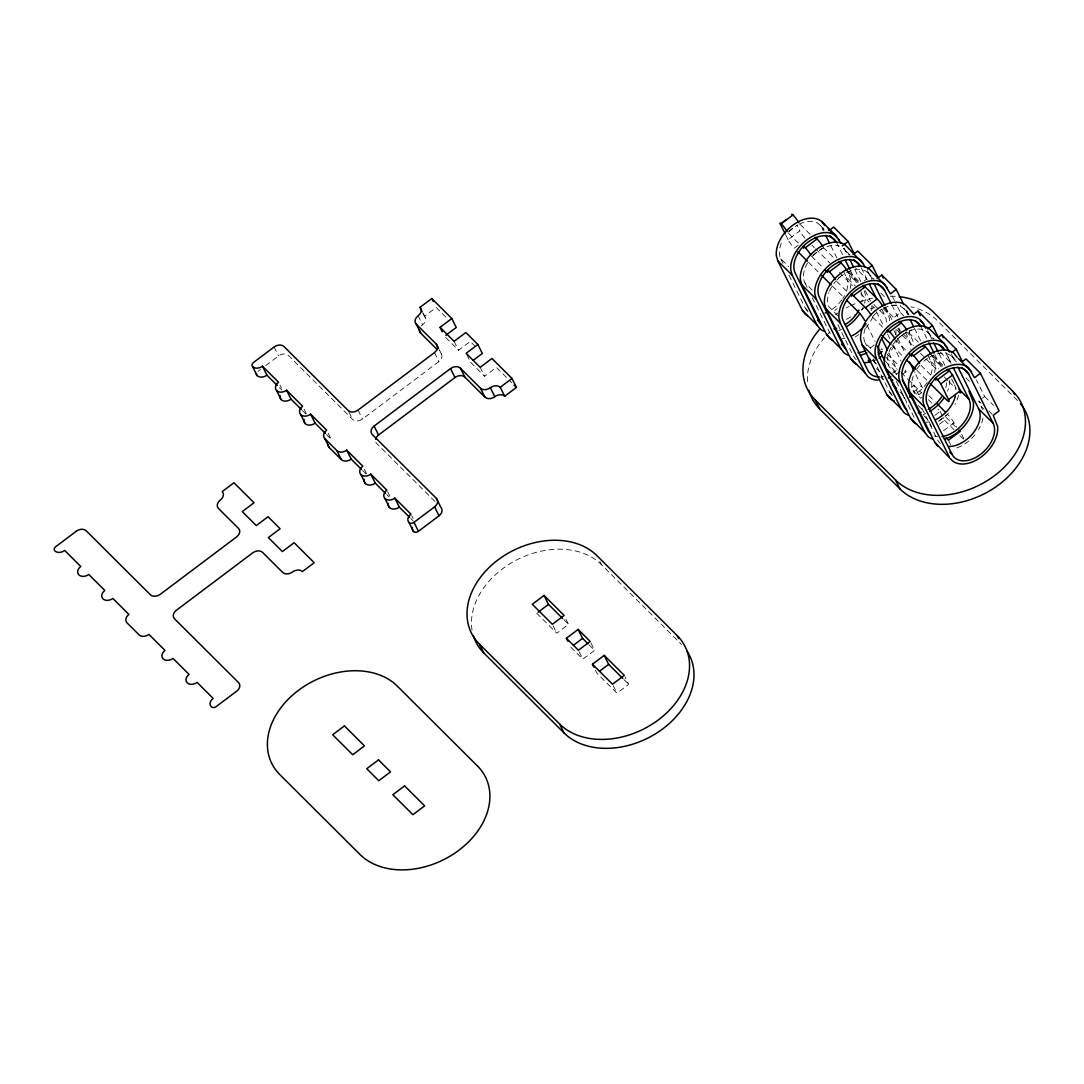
<?xml version="1.0" encoding="UTF-8"?>
<svg xmlns="http://www.w3.org/2000/svg" width="1084" height="1084" viewBox="0 0 1084 1084"><rect width="100%" height="100%" fill="white"/><g stroke="black" fill="none" stroke-linecap="round" stroke-linejoin="round"><path stroke-width="0.75" stroke-dasharray="5 3.75" d="M257.992 371.406L260.553 369.468M265.702 365.606L278.547 355.931A7.452 5.528 -26.4 0 1 288.439 355.498L352.625 419.454A7.452 5.528 -26.4 0 0 362.517 419.034L438.912 361.555A7.452 5.528 -26.4 0 0 440.768 353.14L439.291 350.159M421.202 326.013A7.452 5.528 -26.4 0 1 422.584 324.739A7.452 5.528 -26.4 0 0 424.44 316.311L436.202 307.477L446.811 318.059M445.673 337.463L458.546 350.295L470.293 341.446L477.949 349.075M470.578 362.286L484.616 376.27L496.377 367.435L511.716 382.72M788.745 231.285L793.976 227.355M798.244 245.228L794.328 248.168A7.452 1.22 53 0 1 788.095 239.7L799.843 230.851L797.025 225.16M812.824 255.268L821.957 248.385M838.189 278.263L844.721 273.358M864.436 280.837L866.78 279.062L855.669 267.992M861.13 310.159L863.731 308.195M894.598 317.07L900.479 312.639L895.249 302.111M898.365 338.222L906.21 332.327M911.4 329.685L909.042 331.46L913.46 342.503A29.851 19.404 -45.1 0 1 913.568 345.457M870.398 361.758L874.314 358.818M896.102 374.332L900.018 371.392M536.729 613.232L556.783 633.219L568.544 624.37L564.845 616.918M903.175 373.912L905.912 371.853M923.744 361.229L930.275 356.311M911.441 387.34L914.056 385.376L918.5 394.332L921.779 397.598M913.595 391.839L921.427 385.945L914.76 372.517M570.834 647.202L582.867 659.194L594.615 650.359L590.916 642.893M934.909 415.294L940.126 411.364L937.796 409.034M938.581 421.283L947.728 414.4A7.452 1.22 53 0 1 953.961 422.868A7.452 1.22 53 0 0 956.698 427.204M939.354 424.237L944.571 420.307L943.094 417.326M982.294 398.275L984.638 396.514L976.427 379.969M943.514 430.727L953.961 422.868M595.428 670.21L596.905 673.191L616.959 693.177L628.72 684.329L625.007 676.877M1017.524 400.511L937.294 320.566A74.539 55.311 -26.4 0 0 911.021 306.84M820.371 225.472L824.816 229.903M849.991 254.984L843.325 248.344A26.084 16.965 -45.1 0 1 846.035 251.867L849.368 255.201M867.403 272.328L874.056 278.967M903.582 308.384L909.137 313.913M927.335 332.043L934.001 338.696M951.562 356.189L957.118 361.731M799.22 224.225A26.084 16.965 -45.1 0 1 821.97 227.884L824.192 230.106M873.447 279.184L870.113 275.851A26.084 16.965 -45.1 0 0 841.767 275.661M883.541 308.249A26.084 16.965 -45.1 0 1 906.292 311.907L908.514 314.13M901.698 335.39A26.084 16.965 -45.1 0 1 930.045 335.579L933.378 338.899M956.494 361.934L954.272 359.725A26.084 16.965 -45.1 0 0 925.926 359.522M880.858 293.087L885.303 297.517M900.479 312.639L903.812 315.959M939.991 352.015L951.102 363.086L945.885 352.557M965.966 377.896L970.41 382.327M984.638 396.514L993.527 405.362M848.691 271.312L859.788 282.382M933.012 355.335L943.012 365.294M980.993 403.14L978.771 400.931L982.456 409.427M988.771 410.89L992.09 414.21M800.344 224.564L810.656 234.849M823.271 247.409L834.734 258.832M848.487 272.531L858.799 282.816M883.446 307.368L894.896 318.791M908.663 332.49L918.975 342.774M932.728 356.473L943.039 366.758M846.469 269.103L849.422 275.065L857.2 282.816M883.487 309.008L887.931 313.439L889.395 318.52A29.851 19.404 -45.1 0 1 889.395 323.032M906.454 331.894L912.01 337.422M930.79 353.127L933.744 359.089L941.522 366.839M981.725 406.893L983.947 409.102M843.447 271.163L846.414 277.125L855.303 285.986M873.812 304.428L884.923 315.498A26.084 16.965 -45.1 0 1 886.062 325.403M897.891 328.411L902.335 332.842M903.446 333.953L909.002 339.482A26.084 16.965 -45.1 0 1 910.126 349.387M927.769 355.186L930.736 361.148L938.514 368.899M812.024 245.255L814.396 247.626M815.588 248.805L829.856 263.019M839.355 272.49L852.431 285.526M860.75 293.805L869.083 302.097M896.712 329.644L901.468 334.373M902.66 335.566L912.159 345.037M920.479 353.33L925.235 358.059M926.427 359.251L937.132 369.901M944.259 377.015L947.822 380.565M949.015 381.758L956.142 388.858M788.596 233.412L798.908 243.683M811.51 256.244L822.973 267.667M836.726 281.379L847.051 291.65M872.837 317.355L883.148 327.625M895.763 340.186L906.075 350.471M920.98 365.322L931.291 375.592M808.596 262.382L818.095 271.854M832.363 286.068L843.054 296.731M892.091 345.593L902.782 356.243M917.05 370.457L927.755 381.121M887.078 353.967L898.88 365.728M928.839 395.592L934.747 401.473M885.858 357.273L896.482 367.855M901.183 372.557L921.712 393.004M928.432 399.698L933.107 404.359M946.034 417.245L955.465 426.649M885.587 361.528L897.376 373.289M944.571 420.307L954.015 429.711M959.909 435.592L964.638 440.294L961.671 434.332M781.361 243.222A26.084 16.965 -45.1 0 0 780.832 258.846L788.61 266.583M807.58 262.911A26.084 16.965 -45.1 0 0 804.911 282.829L812.688 290.566M837.864 315.661L828.975 306.813A26.084 16.965 -45.1 0 1 828.948 292.626M865.14 328.682A26.084 16.965 -45.1 0 0 865.168 342.856L872.932 350.606M896.685 374.278L888.907 366.527A26.084 16.965 -45.1 0 1 900.641 336.216M911.82 382.137A26.084 16.965 -45.1 0 0 913.135 390.674L920.912 398.411M872.959 360.457L876.509 363.994M918.27 405.606L924.178 411.486M876.468 368.479L881.184 373.181M899.964 391.893L905.587 397.489M923.704 415.538L928.378 420.199L932.823 429.156M880.913 377.422L883.27 379.779M788.989 275.255L805.276 308.073L807.499 310.295M873.311 359.278L889.598 392.096L891.82 394.319M599.886 561.607L601.376 564.588L681.606 644.533M563.829 619.669L568.544 624.37M589.14 644.899L594.615 650.359M623.991 679.627L628.72 684.329M434.941 501.472L376.69 443.437A7.452 5.528 -26.4 0 1 375.606 441.581M279.55 387.747L281.84 390.037M302.477 410.592L305.905 414.02M326.541 434.576L331.121 439.142A7.452 5.528 -26.4 0 0 329.739 440.429M362.652 470.551L366.08 473.979M386.717 494.534L389.007 496.824M410.782 518.518L413.072 520.808M951.454 354.319L955.18 361.839M945.966 352.95L951.156 363.397M927.701 330.647L931.441 338.167M930.045 335.579L931.522 338.56M938.934 353.479L944.855 365.416M951.522 378.844L953.744 383.316M920.736 326.298L926.657 338.235M934.814 354.658L940.736 366.595M906.712 310.485L908.948 314.997M906.292 311.907L907.782 314.902M914.449 328.33L921.115 341.758M892.268 296.095L894.503 300.607M891.956 305.173L897.891 317.111M905.289 332.029L909.002 339.482M940.126 411.364L942.348 415.836M867.444 270.607L871.929 279.631M885.669 307.192L892.335 320.62M884.978 307.477L887.931 313.439M894.029 330.728L896.983 336.704M897.728 338.194L905.14 353.113M948.432 440.185L950.654 444.67M861.224 267.762L867.146 279.699M881.969 309.536L884.923 315.498M876.495 311.758L883.907 326.677M887.606 334.143L889.829 338.615M892.796 344.59L900.939 360.999M844.124 248.128L847.525 254.862M854.924 269.78L860.859 281.718M865.303 290.661L870.479 301.108M913.135 390.674L914.625 393.655M922.023 408.573L937.579 439.901A26.084 16.965 -45.1 0 0 940.289 443.437M836.414 242.274L843.081 255.716M850.493 270.634L856.414 282.572M888.934 353.005L897.091 369.414M821.97 227.884L823.447 230.878M830.859 245.797L836.78 257.735M896.319 381.446L913.351 415.768A26.084 16.965 -45.1 0 0 916.061 419.291M902.308 394.224L906.752 403.167M866.97 325.078L875.113 341.487M865.168 342.856L866.644 345.85M837.864 324.712L853.42 356.04A26.084 16.965 -45.1 0 0 856.13 359.576M785.968 235.431L788.095 239.7M804.911 282.829L807.133 287.301M812.309 297.748L829.355 332.056A26.084 16.965 -45.1 0 0 832.065 335.593M780.832 258.846L783.8 264.808M480.171 367.327L484.616 376.27M466.879 354.82L469.101 359.305M454.101 341.338L458.546 350.295M613.259 685.711L616.959 693.177M423.058 313.032L425.28 317.504M422.963 313.33L424.44 316.311M439.386 349.847L441.608 354.319M418.139 315.783L422.584 324.739M434.467 352.612L438.912 361.555M579.168 651.741L582.867 659.194M553.084 625.753L556.783 633.219M411.663 515.632L413.153 518.613M358.072 410.077L362.517 419.034M348.926 412.001L352.625 419.454M387.598 491.648L390.565 497.61M364.265 469.155L366.487 473.627M328.167 433.18L331.121 439.142M274.103 346.975L278.547 355.931M304.089 409.196L306.311 413.668M280.024 385.213L281.501 388.194M933.744 359.089L935.207 364.17A29.851 19.404 -45.1 0 1 934.435 372.828M864.233 290.729L865.317 294.536A29.851 19.404 -45.1 0 1 864.558 303.208M849.422 275.065L850.872 280.146A29.851 19.404 -45.1 0 1 850.113 288.818M472.041 630.048A74.539 55.311 -26.4 0 1 517.325 559.615A74.539 55.311 -26.4 0 1 601.376 564.588M804.965 238.141A7.452 1.22 53 0 1 799.843 230.851M881.197 349.509A7.452 1.22 53 0 1 882.579 349.563M905.384 369.956A7.452 1.22 53 0 1 904.557 371.311M922.592 387.964A7.452 1.22 53 0 1 921.427 385.945M872.566 305.891A7.452 1.22 53 0 1 873.758 307.422M835.249 314.902A74.539 55.311 -26.4 0 1 837.891 313.046M846.197 307.992A74.539 55.311 -26.4 0 1 849.084 306.487M850.547 305.769A74.539 55.311 -26.4 0 1 858 302.544M859.504 301.975A74.539 55.311 -26.4 0 1 873.379 298.019M890.303 296.217A74.539 55.311 -26.4 0 1 896.278 296.406M807.458 381.595A74.539 55.311 -26.4 0 1 824.572 337.612M826.645 335.322A74.539 55.311 -26.4 0 1 829.938 331.989M846.428 319.373A74.539 55.311 -26.4 0 1 854.991 314.726M870.073 308.899A74.539 55.311 -26.4 0 1 876.265 307.3M891.712 305.241A74.539 55.311 -26.4 0 1 900.723 305.363M912.01 380.769A26.084 16.965 -45.1 0 1 915.018 372.191M916.685 369.359A26.084 16.965 -45.1 0 1 919.733 365.322M982.971 418.058A29.851 19.404 -45.1 0 1 978.418 429.833M974.882 434.819A29.851 19.404 -45.1 0 1 954.083 448.803M954.489 384.82A26.084 16.965 -45.1 0 1 955.898 391.988M928.961 421.906A26.084 16.965 -45.1 0 1 926.197 422.272M958.5 395.199A29.851 19.404 -45.1 0 1 954.95 404.386M948.608 413.018A29.851 19.404 -45.1 0 1 939.029 420.768M937.606 436.608A26.084 16.965 -45.1 0 1 934.435 435.917M930.736 361.148A26.084 16.965 -45.1 0 1 930.207 376.758M927.186 382.462A26.084 16.965 -45.1 0 1 915.194 394.183M892.322 395.633A26.084 16.965 -45.1 0 1 889.598 392.096M872.891 316.257A26.084 16.965 -45.1 0 1 882.119 308.994M921.481 392.598A29.851 19.404 -45.1 0 1 919.069 394.549M946.589 382.72A26.084 16.965 -45.1 0 1 944.652 391.148M949.76 380.01A29.851 19.404 -45.1 0 1 947.538 391.175M925.804 413.532A29.851 19.404 -45.1 0 1 923.161 414.589M846.414 277.125A26.084 16.965 -45.1 0 1 845.886 292.734M844.531 295.607A26.084 16.965 -45.1 0 1 842.864 298.439M841.929 299.807A26.084 16.965 -45.1 0 1 830.872 310.159M807.986 311.609A26.084 16.965 -45.1 0 1 805.276 308.073M788.569 232.233A26.084 16.965 -45.1 0 1 797.797 224.971M837.146 308.588A29.851 19.404 -45.1 0 1 834.748 310.525M860.859 291.515A26.084 16.965 -45.1 0 1 861.983 301.42M863.216 307.151A29.851 19.404 -45.1 0 1 862.01 309.78M841.482 329.509A29.851 19.404 -45.1 0 1 838.84 330.566M812.634 256.217A26.084 16.965 -45.1 0 1 839.395 246.109M872.85 316.745A29.851 19.404 -45.1 0 1 865.642 328.167M858.813 334.509A29.851 19.404 -45.1 0 1 855.019 337.056M871.793 305.688A26.084 16.965 -45.1 0 1 871.617 311.013M844.964 338.208A26.084 16.965 -45.1 0 1 842.2 338.574M874.246 344.942A26.084 16.965 -45.1 0 1 866.55 350.118M829.504 291.19A26.084 16.965 -45.1 0 1 835.574 281.461M836.712 280.2A26.084 16.965 -45.1 0 1 840.71 276.488M899.015 328.113A29.851 19.404 -45.1 0 1 899.029 332.625M897.877 338.1A29.851 19.404 -45.1 0 1 888.677 353.303M895.872 329.672A26.084 16.965 -45.1 0 1 895.682 334.997M876.17 359.712A26.084 16.965 -45.1 0 1 873.298 360.972M896.211 370.633A26.084 16.965 -45.1 0 1 890.614 374.102M883.474 376.582A26.084 16.965 -45.1 0 1 880.709 376.947"/><path stroke-width="1.5" d="M437.231 349.617L420.714 333.154L416.27 324.197A7.452 5.528 -26.4 0 1 418.139 315.783A7.452 5.528 -26.4 0 0 419.996 307.368L431.757 298.52L451.811 318.506L456.256 327.463L445.809 335.322M442.286 331.826L440.063 327.354L451.811 318.506M440.063 327.354L454.101 341.338L465.849 332.503L477.881 344.495L466.134 353.33L480.171 367.327L491.933 358.479L511.987 378.465L516.431 387.422L504.683 396.256A7.452 5.528 -26.4 0 0 494.792 396.69A7.452 5.528 -26.4 0 1 484.9 397.11L464.846 377.124L460.402 368.167A7.452 5.528 -26.4 0 0 450.51 368.601L374.116 426.066A7.452 5.528 -26.4 0 0 372.259 434.494L436.432 498.45L440.876 507.393A7.452 5.528 -26.4 0 1 439.02 515.821L418.451 531.296A3.726 2.764 -26.4 0 1 413.505 531.499L409.061 522.556A7.452 5.528 -26.4 0 1 410.931 514.128L394.874 498.139A7.452 5.528 -26.4 0 1 384.996 498.572A7.452 5.528 -26.4 0 1 386.853 490.144L370.809 474.155A7.452 5.528 -26.4 0 1 360.918 474.589A7.452 5.528 -26.4 0 1 362.788 466.161L346.745 450.172A7.452 5.528 -26.4 0 1 336.853 450.605L324.821 438.613A7.452 5.528 -26.4 0 1 326.677 430.185L310.634 414.196A7.452 5.528 -26.4 0 1 300.742 414.63A7.452 5.528 -26.4 0 1 302.612 406.202L286.569 390.213A7.452 5.528 -26.4 0 1 276.677 390.647A7.452 5.528 -26.4 0 1 278.547 382.218L262.491 366.229A7.452 5.528 -26.4 0 1 252.613 366.663A3.726 2.764 -26.4 0 1 253.548 362.449L274.103 346.975A7.452 5.528 -26.4 0 1 283.994 346.555L348.181 410.511A7.452 5.528 -26.4 0 0 358.072 410.077L434.467 352.612A7.452 5.528 -26.4 0 0 436.324 344.184L416.27 324.197M473.193 360.322L482.326 353.438L477.881 344.495M375.579 439.318A7.452 5.528 -26.4 0 1 378.56 435.023L454.955 377.544A7.452 5.528 -26.4 0 1 464.846 377.124M460.402 368.167L480.456 388.153A7.452 5.528 -26.4 0 0 490.347 387.733A7.452 5.528 -26.4 0 1 500.239 387.313L511.987 378.465M785.263 234.008L780.317 224.036L785.534 220.106M780.317 224.036L780.114 223.033L781.212 223.792L792.96 214.957A7.452 1.22 53 0 1 798.867 222.803M409.061 522.556A3.726 2.764 -26.4 0 0 414.007 522.339L434.576 506.865A7.452 5.528 -26.4 0 0 436.432 498.45M805.276 247.775L817.038 238.941M828.975 230.621L833.677 227.071L848.122 241.461L854.084 253.493M842.241 245.892L848.122 241.461M829.355 271.759L841.103 262.924M853.04 254.605L857.742 251.054L872.186 265.445L878.162 277.477M867.485 268.995L872.186 265.445M851.631 296.217A7.452 1.22 53 0 1 853.42 295.742L865.168 286.908L877.213 298.899A7.452 1.22 53 0 1 882.728 306.067M877.119 278.588L881.82 275.038L896.251 289.428L903.717 304.469M853.42 295.742L865.452 307.734L877.213 298.899M896.251 289.428L890.384 293.859L884.409 283.981A29.851 19.404 -45.1 0 0 855.086 287.802A29.851 19.404 -45.1 0 0 838.948 318.181L840.412 323.262L864.991 372.788L867.999 376.704A29.851 19.404 -45.1 0 0 878.081 380.159M889.53 331.718L901.278 322.883A7.452 1.22 53 0 1 906.793 330.051M914.476 313.75L917.999 311.094L932.443 325.485L938.419 337.517M544.046 595.428L532.285 604.276L552.339 624.262L564.1 615.414L544.046 595.428L548.49 604.384L562.637 618.49M878.311 354.373L882.227 351.419M538.043 612.243L548.49 604.384M927.741 329.021L932.443 325.485M913.595 355.701L925.343 346.866A7.452 1.22 53 0 1 930.871 354.034M938.216 337.422L941.752 334.766L956.183 349.156L962.158 361.189M566.39 638.259L578.138 629.411L590.17 641.403L578.422 650.251L566.39 638.259L567.867 641.24M951.495 352.693L956.183 349.156M573.436 645.237L582.582 638.368L578.138 629.411M935.871 380.159A7.452 1.22 53 0 1 937.66 379.685L949.421 370.85L952.375 374.766L960.316 390.741A7.452 1.22 53 0 1 959.882 392.422M962.456 361.555L965.979 358.912L980.424 373.303L999.082 410.904L993.201 415.321L997.619 426.364A29.851 19.404 -45.1 0 1 981.494 456.743A29.851 19.404 -45.1 0 1 952.159 460.564L934.72 442.258L910.126 392.733L908.677 387.652A29.851 19.404 -45.1 0 1 924.815 357.273A29.851 19.404 -45.1 0 1 954.137 353.452L957.145 357.368M960.316 390.741L948.554 399.589L940.776 383.926L952.538 375.078M592.46 664.235L604.208 655.386L624.276 675.373L612.514 684.221L592.46 664.235L593.937 667.216M980.424 373.303L974.543 377.72L968.581 367.842A29.851 19.404 -45.1 0 0 939.245 371.663A29.851 19.404 -45.1 0 0 923.121 402.042L924.571 407.123L949.164 456.649M599.52 671.226L608.652 664.343L604.208 655.386M792.96 214.957L791.876 214.198L792.065 215.188M1014.556 394.535L1013.079 391.554L932.85 311.609A74.539 55.311 -26.4 0 0 899.205 296.677M807.512 315.823A29.851 19.404 -45.1 0 1 805.426 314.346L802.417 310.43L777.824 260.905L776.374 255.824A29.851 19.404 -45.1 0 1 792.512 225.445A29.851 19.404 -45.1 0 1 821.835 221.624L836.279 236.014L840.764 242.911M949.57 352.083L944.34 343.696L929.909 329.306A29.851 19.404 -45.1 0 0 900.574 333.127A29.851 19.404 -45.1 0 0 884.449 363.519L885.899 368.587L910.492 418.126L913.487 422.028A29.851 19.404 -45.1 0 0 916.752 424.101M828.176 228.859L839.273 239.916M864.829 266.894L863.352 263.9L845.899 245.607A29.851 19.404 -45.1 0 0 816.577 249.428A29.851 19.404 -45.1 0 0 800.439 279.808L801.889 284.889L826.482 334.414L829.49 338.33A29.851 19.404 -45.1 0 0 832.756 340.39M887.417 287.883L869.964 269.591A29.851 19.404 -45.1 0 0 840.642 273.412A29.851 19.404 -45.1 0 0 824.518 303.791L825.967 308.872L850.547 358.397L853.555 362.313A29.851 19.404 -45.1 0 0 856.821 364.373M913.609 313.981L906.156 305.647A29.851 19.404 -45.1 0 0 876.834 309.468A29.851 19.404 -45.1 0 0 860.696 339.848L862.146 344.929L886.739 394.454L889.747 398.37A29.851 19.404 -45.1 0 0 894.246 400.917M920.275 320.62L923.609 323.94L925.817 328.425M945.126 345.389L947.348 347.612M958.256 358.465L971.576 371.758M829.748 235.635L836.414 242.274A26.084 16.965 -45.1 0 0 808.068 242.084A26.084 16.965 -45.1 0 0 795.277 273.236L819.721 322.463A26.084 16.965 -45.1 0 0 822.431 325.999M853.813 259.618L860.479 266.257A26.084 16.965 -45.1 0 0 832.133 266.068A26.084 16.965 -45.1 0 0 819.355 297.219L843.786 346.446A26.084 16.965 -45.1 0 0 846.509 349.983M877.891 283.601L884.558 290.241L891.224 303.683M915.181 320.769L920.736 326.298A26.084 16.965 -45.1 0 0 892.389 326.108A26.084 16.965 -45.1 0 0 879.598 357.246L904.042 406.486A26.084 16.965 -45.1 0 0 906.752 410.023M938.934 344.427L944.489 349.969A26.084 16.965 -45.1 0 0 916.143 349.78A26.084 16.965 -45.1 0 0 903.351 380.918L927.796 430.158A26.084 16.965 -45.1 0 0 930.506 433.681M962.05 367.462L968.717 374.116L993.161 423.343A26.084 16.965 -45.1 0 1 980.37 454.494A26.084 16.965 -45.1 0 1 952.023 454.291L949.801 452.082M958.934 389.237L968.933 399.21A26.084 16.965 -45.1 0 1 964.435 421.893A26.084 16.965 -45.1 0 1 942.01 436.527M957.971 367.178L978.716 408.953L993.161 423.343M825.263 269.957L827.566 272.233A7.452 1.22 53 0 1 829.097 271.515A7.452 1.22 53 0 1 835.263 279.618M909.517 353.899L911.807 356.175A7.452 1.22 53 0 1 913.338 355.457A7.452 1.22 53 0 1 919.503 363.56M797.892 251.732L807.404 261.203M821.672 275.417L831.171 284.889M846.631 300.282L858.514 312.124A7.452 1.22 53 0 1 864.747 320.607M890.899 344.4L882.579 336.108A7.452 1.22 53 0 0 882.078 335.633M906.359 359.807L915.858 369.278M930.126 383.492L946.766 400.064A7.452 1.22 53 0 0 948.554 399.589M937.104 403.817L945.37 412.042M777.824 260.905L792.269 275.295L816.862 324.821L819.856 328.737A29.851 19.404 -45.1 0 0 824.355 331.284M801.889 284.889L816.333 299.279L840.927 348.804L843.935 352.72A29.851 19.404 -45.1 0 0 848.433 355.267M825.967 308.872L840.412 323.262M862.146 344.929L876.59 359.319L901.183 408.844L904.191 412.76A29.851 19.404 -45.1 0 0 908.677 415.308M885.899 368.587L900.343 382.977L924.923 432.516L927.931 436.418A29.851 19.404 -45.1 0 0 932.43 438.979M910.126 392.733L924.571 407.123M892.945 384.888L896.454 388.397M817.499 320.254L819.721 322.463M841.563 344.238L843.786 346.446M802.417 310.43L816.862 324.821M826.482 334.414L840.927 348.804M850.547 358.397L864.991 372.788M886.739 394.454L901.183 408.844M910.492 418.126L924.923 432.516M820.127 328.655A74.539 55.311 -26.4 0 0 815.317 400.037L895.547 479.982L899.991 488.938A74.539 55.311 -26.4 0 0 996.535 486.404A74.539 55.311 -26.4 0 0 1020.491 403.776M808.881 390.321A74.539 55.311 -26.4 0 0 819.761 408.993L899.991 488.938M514.073 385.064L516.431 387.422M678.638 638.571L677.161 635.59L596.932 555.645A74.539 55.311 -26.4 0 0 498.044 559.886A74.539 55.311 -26.4 0 0 479.399 644.072L483.843 653.015L564.073 732.96A74.539 55.311 -26.4 0 0 658.218 732.066A74.539 55.311 -26.4 0 0 687.161 651.335M582.582 638.368L588.056 643.815M608.652 664.343L622.812 678.448M262.491 366.229L266.935 375.186L277.26 385.47M286.569 390.213L291.013 399.169L301.325 409.454M310.634 414.196L315.078 423.153L325.39 433.437M346.745 450.172L351.189 459.128L361.5 469.413M370.809 474.155L375.254 483.112L385.565 493.396M394.874 498.139L399.318 507.095L409.644 517.38M324.821 438.613L329.265 447.557L341.297 459.548A7.452 5.528 -26.4 0 0 351.189 459.128M479.399 644.072L559.629 724.017L564.073 732.96M937.66 379.685L940.776 383.926M923.609 323.94L920.601 320.037A29.851 19.404 -45.1 0 0 891.278 323.859A29.851 19.404 -45.1 0 0 875.14 354.238L876.59 359.319M863.352 263.9L860.344 259.997A29.851 19.404 -45.1 0 0 831.021 263.818A29.851 19.404 -45.1 0 0 814.883 294.198L816.333 299.279M821.835 221.624L824.843 225.526M934.72 442.258L937.728 446.174M941.752 334.766L943.243 337.774M968.974 391.175L973.391 402.218A29.851 19.404 -45.1 0 1 944.299 439.061M953.378 367.869L968.933 399.21M917.999 311.094L920.235 315.607M933.744 343.032L938.188 351.988M928.88 342.72L934.069 353.154M910.004 319.373L913.704 326.84M881.82 275.038L883.311 278.046M873.812 283.317L884.923 305.702M909.584 362.07L914.029 371.013M869.368 284.171L876.78 299.089M952.023 454.291L927.579 405.064A26.084 16.965 -45.1 0 1 940.37 373.912A26.084 16.965 -45.1 0 1 968.717 374.116M849.748 259.333L853.447 266.8M845.303 260.187L849.748 269.144M881.536 338.086L887.457 350.024M902.267 379.861L909.679 394.779A7.452 1.22 53 0 0 911.332 397.557M825.669 235.35L829.382 242.816M877.335 345.972L884.747 360.891M815.317 400.037L819.761 408.993M500.239 387.313L504.683 396.256M490.347 387.733L494.792 396.69M480.456 388.153L484.9 397.11M431.757 298.52L433.234 301.501M419.996 307.368L422.218 311.84M450.51 368.601L454.955 377.544M436.324 344.184L438.546 348.669M434.576 506.865L439.02 515.821M374.116 426.066L378.56 435.023M414.007 522.339L418.451 531.296M384.996 498.572L389.441 507.515M360.918 474.589L365.362 483.532M336.853 450.605L341.297 459.548M300.742 414.63L305.187 423.573M276.677 390.647L281.122 399.589M252.613 366.663L257.057 375.606A7.452 5.528 -26.4 0 0 266.935 375.186M900.343 382.977L898.88 377.909A29.851 19.404 -45.1 0 1 915.018 347.517A29.851 19.404 -45.1 0 1 944.34 343.696M792.269 275.295L790.819 270.214A29.851 19.404 -45.1 0 1 806.943 239.835A29.851 19.404 -45.1 0 1 836.279 236.014M329.265 447.557A7.452 5.528 -26.4 0 1 328.046 444.968M413.505 531.499A7.452 5.528 -26.4 0 1 412.394 527.38M399.318 507.095A7.452 5.528 -26.4 0 1 391.419 508.721A7.452 5.528 -26.4 0 1 388.316 503.396M375.254 483.112A7.452 5.528 -26.4 0 1 367.354 484.724A7.452 5.528 -26.4 0 1 364.251 479.413M315.078 423.153A7.452 5.528 -26.4 0 1 307.178 424.765A7.452 5.528 -26.4 0 1 304.076 419.454M291.013 399.169A7.452 5.528 -26.4 0 1 283.1 400.782A7.452 5.528 -26.4 0 1 280.011 395.47M257.057 375.606A3.726 2.764 -26.4 0 1 256.502 373.546M420.714 333.154A7.452 5.528 -26.4 0 1 419.481 329.807M677.161 635.59A74.539 55.311 -26.4 0 1 658.516 719.776A74.539 55.311 -26.4 0 1 559.629 724.017M483.843 653.015A74.539 55.311 -26.4 0 1 473.369 635.752M870.249 360.322A7.452 1.22 53 0 1 868.203 360.24M865.452 307.734A7.452 1.22 53 0 1 870.98 314.916M863.121 286.826A7.452 1.22 53 0 1 865.168 286.908M946.129 437.597A7.452 1.22 53 0 0 948.432 440.185L960.194 431.351A7.452 1.22 53 0 1 959.083 430.158M887.728 332.192A7.452 1.22 53 0 1 889.015 331.23A7.452 1.22 53 0 1 895.045 338.899M803.488 248.25A7.452 1.22 53 0 1 804.775 247.287A7.452 1.22 53 0 1 810.805 254.957M781.212 223.792A7.452 1.22 53 0 1 787.119 231.651M892.809 380.159A7.452 1.22 53 0 1 892.349 379.752M869.991 359.766A7.452 1.22 53 0 1 869.449 358.357M947.186 370.294A7.452 1.22 53 0 1 949.421 370.85M838.745 261.691A7.452 1.22 53 0 1 841.929 263.778A7.452 1.22 53 0 1 847.01 270.77M814.694 238.006A7.452 1.22 53 0 1 817.58 239.496A7.452 1.22 53 0 1 822.946 246.786M923.121 346.311A7.452 1.22 53 0 1 925.343 346.866M899.043 322.327A7.452 1.22 53 0 1 901.278 322.883M1013.079 391.554A74.539 55.311 -26.4 0 1 994.434 475.74A74.539 55.311 -26.4 0 1 895.547 479.982M978.716 408.953A26.084 16.965 -45.1 0 1 973.202 432.99A26.084 16.965 -45.1 0 1 949.11 446.459M955.343 396.121A26.084 16.965 -45.1 0 1 936.102 419.427M941.63 396.852A26.084 16.965 -45.1 0 1 928.216 409.4M921.061 412.327A26.084 16.965 -45.1 0 1 918.256 412.868M912.362 395.768A26.084 16.965 -45.1 0 1 909.49 397.015M944.083 397.692A29.851 19.404 -45.1 0 1 929.72 411.486M858.975 309.997A26.084 16.965 -45.1 0 1 845.317 324.55M836.74 328.303A26.084 16.965 -45.1 0 1 833.935 328.845M828.041 311.745A26.084 16.965 -45.1 0 1 825.154 313.005M859.761 313.669A29.851 19.404 -45.1 0 1 846.685 326.663M865.994 323.791A26.084 16.965 -45.1 0 1 852.105 335.728M865.113 350.782A26.084 16.965 -45.1 0 1 858.013 352.828M866.861 352.869A29.851 19.404 -45.1 0 1 860.303 355.349M881.766 356.243A26.084 16.965 -45.1 0 1 879.016 358.127M870.438 361.88A26.084 16.965 -45.1 0 1 864.937 362.584M879.381 376.975A26.084 16.965 -45.1 0 1 867.864 370.43L843.42 321.203A26.084 16.965 -45.1 0 1 856.211 290.051A26.084 16.965 -45.1 0 1 884.558 290.241M890.926 376.853A29.851 19.404 -45.1 0 1 888.311 378.031M76.314 531.214L55.745 546.688A3.726 2.764 -26.4 0 0 54.81 550.902A7.452 5.528 -26.4 0 0 64.701 550.482L80.744 566.471A7.452 5.528 -26.4 0 0 78.888 574.886A7.452 5.528 -26.4 0 0 88.766 574.466L104.823 590.455A7.452 5.528 -26.4 0 0 102.953 598.869A7.452 5.528 -26.4 0 0 112.844 598.449L128.888 614.438A7.452 5.528 -26.4 0 0 127.018 622.853L139.064 634.845A7.452 5.528 -26.4 0 0 148.942 634.425L164.998 650.414A7.452 5.528 -26.4 0 0 163.128 658.828A7.452 5.528 -26.4 0 0 173.02 658.408L189.063 674.397A7.452 5.528 -26.4 0 0 187.193 682.812A7.452 5.528 -26.4 0 0 197.085 682.392L213.128 698.381A7.452 5.528 -26.4 0 0 211.272 706.795A3.726 2.764 -26.4 0 0 216.204 706.578L236.773 691.104A7.452 5.528 -26.4 0 0 238.643 682.69L174.456 618.734A7.452 5.528 -26.4 0 1 176.326 610.319L252.721 552.84A7.452 5.528 -26.4 0 1 262.599 552.42L282.667 572.406A7.452 5.528 -26.4 0 0 292.545 571.973A7.452 5.528 -26.4 0 1 302.436 571.553L314.184 562.704L294.13 542.718L282.382 551.566L268.344 537.583L280.092 528.735L268.06 516.743L256.298 525.591L242.26 511.594L254.022 502.746L233.954 482.759L222.206 491.608A7.452 5.528 -26.4 0 1 220.337 500.022A7.452 5.528 -26.4 0 0 218.48 508.45L238.534 528.436A7.452 5.528 -26.4 0 1 236.664 536.851L160.269 594.33A7.452 5.528 -26.4 0 1 150.391 594.75L86.205 530.794A7.452 5.528 -26.4 0 0 76.314 531.214M344.414 725.914L332.652 734.749L352.72 754.735L364.468 745.9L344.414 725.914M378.506 759.884L366.758 768.732L378.79 780.724L390.538 771.876L378.506 759.884M404.589 785.873L392.828 794.707L412.896 814.694L424.643 805.859L404.589 785.873M477.529 766.063L397.3 686.118A74.539 55.311 -26.4 0 0 298.425 690.359A74.539 55.311 -26.4 0 0 279.767 774.545L359.996 854.49A74.539 55.311 -26.4 0 0 458.884 850.249A74.539 55.311 -26.4 0 0 477.529 766.063"/></g></svg>
